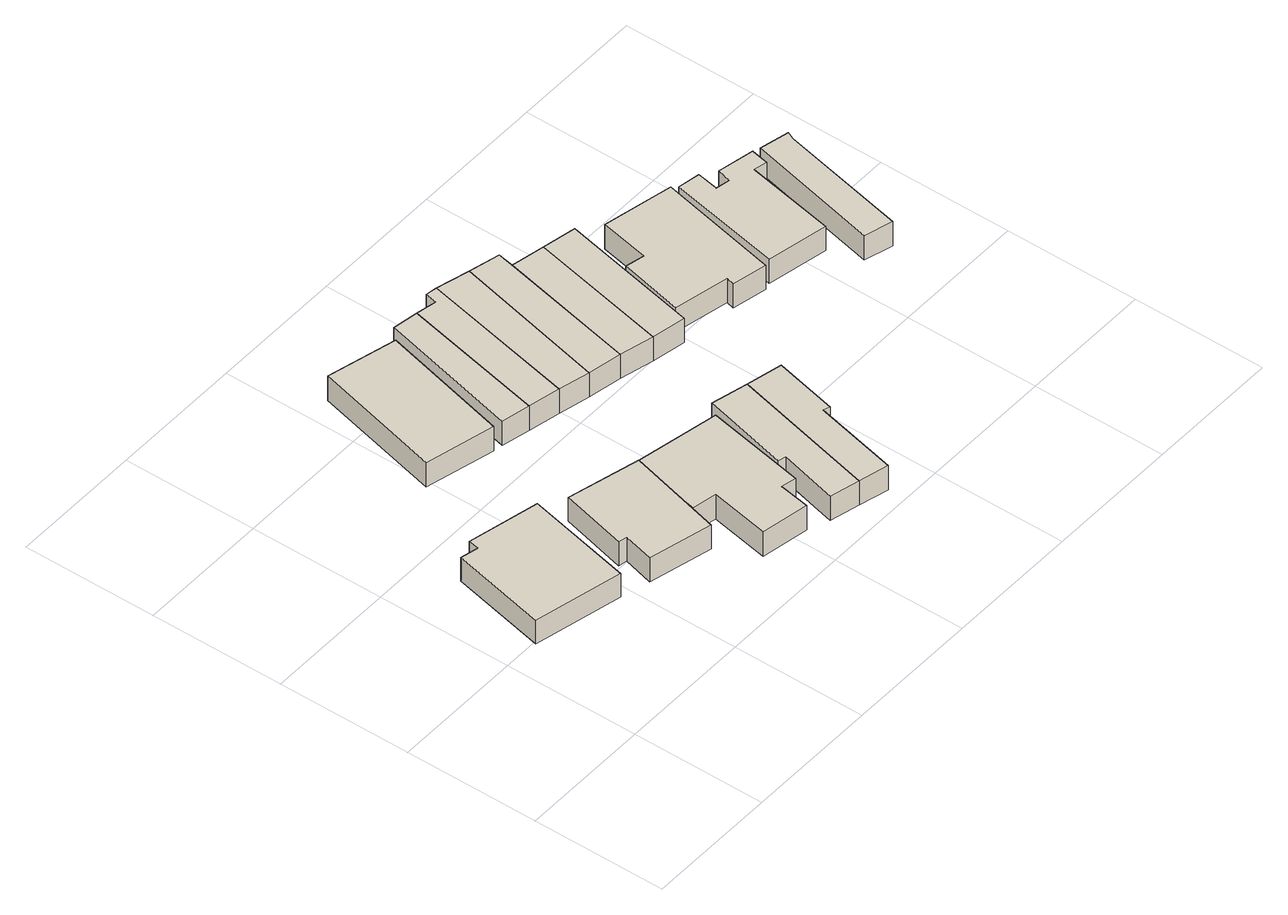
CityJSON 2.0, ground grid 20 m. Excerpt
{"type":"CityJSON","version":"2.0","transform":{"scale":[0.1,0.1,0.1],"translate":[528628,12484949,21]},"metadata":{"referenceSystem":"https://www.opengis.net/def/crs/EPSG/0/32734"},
"CityObjects":{
"building1":{"type":"Building","attributes":{"address":"99 Chamberlain Street Woodstock Cape Town","building":"house","building:levels":1,"building_height":4.1,"plus_code":"4FRW3F82+F6P","ground_height":42.98,"roof_height":47.08},"geometry":[{"type":"Solid","lod":"1","boundaries":[[[[0,1,2,3]],[[1,4,5,2]],[[4,6,7,5]],[[6,8,9,7]],[[8,10,11,9]],[[10,0,3,11]],[[3,2,5,7,9,11]],[[10,8,6,4,1,0]]]]}]},
"building2":{"type":"Building","attributes":{"address":"Chamberlain Street Woodstock Cape Town","building":"semidetached_house","building:levels":1,"building_height":4.1,"plus_code":"4FRW3F82+F7H","ground_height":42.98,"roof_height":47.08},"geometry":[{"type":"Solid","lod":"1","boundaries":[[[[12,13,14,15]],[[13,16,17,14]],[[16,18,19,17]],[[18,20,21,19]],[[20,22,23,21]],[[22,12,15,23]],[[15,14,17,19,21,23]],[[22,20,18,16,13,12]]]]}]},
"building3":{"type":"Building","attributes":{"address":"Chamberlain Street Woodstock Cape Town","building":"semidetached_house","building:levels":1,"building_height":4.1,"plus_code":"4FRW3F82+F92","ground_height":41.23,"roof_height":45.33},"geometry":[{"type":"Solid","lod":"1","boundaries":[[[[24,25,26,27]],[[25,28,29,26]],[[28,30,31,29]],[[30,32,33,31]],[[32,34,35,33]],[[34,36,37,35]],[[36,38,39,37]],[[38,24,27,39]],[[27,26,29,31,33,35,37,39]],[[38,36,34,32,30,28,25,24]]]]}]},
"building4":{"type":"Building","attributes":{"address":"86A Chamberlain Street Woodstock 7925 Cape Town","building":"house","building:levels":1,"building_height":4.1,"plus_code":"4FRW3F82+J82","ground_height":38.76,"roof_height":42.86},"geometry":[{"type":"Solid","lod":"1","boundaries":[[[[40,41,42,43]],[[41,44,45,42]],[[44,46,47,45]],[[46,40,43,47]],[[43,42,45,47]],[[46,44,41,40]]]]}]},
"building5":{"type":"Building","attributes":{"address":"86 Chamberlain Street Woodstock 7925 Cape Town","building":"house","building:levels":1,"building_height":4.1,"plus_code":"4FRW3F82+H8X","ground_height":39.11,"roof_height":43.21},"geometry":[{"type":"Solid","lod":"1","boundaries":[[[[48,49,50,51]],[[49,52,53,50]],[[52,54,55,53]],[[54,48,51,55]],[[51,50,53,55]],[[54,52,49,48]]]]}]},
"building6":{"type":"Building","attributes":{"address":"79 Chamberlain Street Woodstock Cape Town","building":"house","building:levels":1,"building_height":4.1,"plus_code":"4FRW3F82+F99","ground_height":41.23,"roof_height":45.33},"geometry":[{"type":"Solid","lod":"1","boundaries":[[[[56,57,58,59]],[[57,60,61,58]],[[60,62,63,61]],[[62,64,65,63]],[[64,66,67,65]],[[66,56,59,67]],[[59,58,61,63,65,67]],[[66,64,62,60,57,56]]]]}]},
"building7":{"type":"Building","attributes":{"address":"84 Chamberlain Street Woodstock 7925 Cape Town","building":"house","building:levels":1,"building_height":4.1,"plus_code":"4FRW3F82+H9R","ground_height":39.11,"roof_height":43.21},"geometry":[{"type":"Solid","lod":"1","boundaries":[[[[48,68,69,51]],[[68,70,71,69]],[[70,72,73,71]],[[72,74,75,73]],[[74,49,50,75]],[[49,48,51,50]],[[51,69,71,73,75,50]],[[49,74,72,70,68,48]]]]}]},
"building8":{"type":"Building","attributes":{"address":"77 Chamberlain Street Woodstock Cape Town","building":"house","building:levels":1,"building_height":4.1,"plus_code":"4FRW3F82+CCC","ground_height":41.23,"roof_height":45.33},"geometry":[{"type":"Solid","lod":"1","boundaries":[[[[76,56,59,77]],[[56,66,67,59]],[[66,78,79,67]],[[78,80,81,79]],[[80,82,83,81]],[[82,76,77,83]],[[77,59,67,79,81,83]],[[82,80,78,66,56,76]]]]}]},
"building9":{"type":"Building","attributes":{"address":"82 Chamberlain Street Woodstock 7925 Cape Town","building":"house","building:levels":1,"building_height":4.1,"plus_code":"4FRW3F82+H9W","ground_height":39.11,"roof_height":43.21},"geometry":[{"type":"Solid","lod":"1","boundaries":[[[[68,84,85,69]],[[84,86,87,85]],[[86,70,71,87]],[[70,68,69,71]],[[69,85,87,71]],[[70,86,84,68]]]]}]},
"building10":{"type":"Building","attributes":{"address":"80 Chamberlain Street Woodstock 7925 Cape Town","building":"house","building:levels":1,"building_height":4.1,"plus_code":"4FRW3F82+HCJ","ground_height":39.11,"roof_height":43.21},"geometry":[{"type":"Solid","lod":"1","boundaries":[[[[84,88,89,85]],[[88,90,91,89]],[[90,92,93,91]],[[92,86,87,93]],[[86,84,85,87]],[[85,89,91,93,87]],[[86,92,90,88,84]]]]}]},
"building11":{"type":"Building","attributes":{"address":"78 Chamberlain Street Woodstock 7925 Cape Town","building":"house","building:levels":1,"building_height":4.1,"plus_code":"4FRW3F82+HCF","ground_height":39.11,"roof_height":43.21},"geometry":[{"type":"Solid","lod":"1","boundaries":[[[[88,94,95,89]],[[94,96,97,95]],[[96,90,91,97]],[[90,88,89,91]],[[89,95,97,91]],[[90,96,94,88]]]]}]},
"building12":{"type":"Building","attributes":{"address":"76 Chamberlain Street Woodstock 7925 Cape Town","building":"house","building:levels":1,"building_height":4.1,"plus_code":"4FRW3F82+HCH","ground_height":39.11,"roof_height":43.21},"geometry":[{"type":"Solid","lod":"1","boundaries":[[[[94,98,99,95]],[[98,100,101,99]],[[100,96,97,101]],[[96,94,95,97]],[[95,99,101,97]],[[96,100,98,94]]]]}]},
"building13":{"type":"Building","attributes":{"address":"74 Chamberlain Street Woodstock 7925 Cape Town","building":"house","building:levels":1,"building_height":4.1,"plus_code":"4FRW3F82+HF8","ground_height":38.15,"roof_height":42.25},"geometry":[{"type":"Solid","lod":"1","boundaries":[[[[102,103,104,105]],[[103,106,107,104]],[[106,108,109,107]],[[108,110,111,109]],[[110,112,113,111]],[[112,114,115,113]],[[114,116,117,115]],[[116,102,105,117]],[[105,104,107,109,111,113,115,117]],[[116,114,112,110,108,106,103,102]]]]}]},
"building14":{"type":"Building","attributes":{"address":"72 Chamberlain Street Woodstock 7925 Cape Town","building":"house","building:levels":1,"building_height":4.1,"plus_code":"4FRW3F82+HG5","ground_height":37.42,"roof_height":41.52},"geometry":[{"type":"Solid","lod":"1","boundaries":[[[[118,119,120,121]],[[119,122,123,120]],[[122,124,125,123]],[[124,126,127,125]],[[126,128,129,127]],[[128,130,131,129]],[[130,132,133,131]],[[132,134,135,133]],[[134,136,137,135]],[[136,118,121,137]],[[121,120,123,125,127,129,131,133,135,137]],[[136,134,132,130,128,126,124,122,119,118]]]]}]},
"building15":{"type":"Building","attributes":{"address":"70 Chamberlain Street Woodstock 7925 Cape Town","building":"house","building:levels":1,"building_height":4.1,"plus_code":"4FRW3F82+GHP","ground_height":37.42,"roof_height":41.52},"geometry":[{"type":"Solid","lod":"1","boundaries":[[[[138,139,140,141]],[[139,142,143,140]],[[142,144,145,143]],[[144,146,147,145]],[[146,138,141,147]],[[141,140,143,145,147]],[[146,144,142,139,138]]]]}]}
},
"vertices":[
[173,289,63],[67,313,63],[67,313,103],[173,289,103],[64,297,63],[64,297,103],[38,303,63],[38,303,103],[6,160,63],[6,160,103],[137,130,63],[137,130,103],
[205,266,63],[180,167,63],[180,167,103],[205,266,103],[193,164,63],[193,164,103],[181,119,63],[181,119,103],[275,96,63],[275,96,103],[312,239,63],[312,239,103],
[449,226,45],[321,251,45],[321,251,86],[449,226,86],[300,144,45],[300,144,86],[336,137,45],[336,137,86],[319,49,45],[319,49,86],[390,36,45],[390,36,86],[398,82,45],[398,82,86],[420,77,45],[420,77,86],
[284,445,20],[332,637,20],[332,637,61],[284,445,61],[229,663,20],[229,663,61],[181,470,20],[181,470,61],
[337,431,24],[383,644,24],[383,644,65],[337,431,65],[345,650,24],[345,650,65],[295,440,24],[295,440,65],
[517,230,45],[463,243,45],[463,243,86],[517,230,86],[432,114,45],[432,114,86],[443,111,45],[443,111,86],[421,24,45],[421,24,86],[465,13,45],[465,13,86],
[384,421,24],[384,421,65],[434,653,24],[434,653,65],[417,656,24],[417,656,65],[414,638,24],[414,638,65],
[570,218,45],[570,218,86],[509,2,45],[509,2,86],[538,127,45],[538,127,86],[548,124,45],[548,124,86],
[430,410,24],[430,410,65],[483,640,24],[483,640,65],
[480,400,24],[480,400,65],[524,605,24],[524,605,65],[529,629,24],[529,629,65],
[530,388,24],[530,388,65],[574,595,24],[574,595,65],
[580,378,24],[580,378,65],[624,585,24],[624,585,65],
[726,365,14],[765,545,14],[765,545,55],[726,365,55],[661,567,14],[661,567,55],[646,494,14],[646,494,55],[618,500,14],[618,500,55],[597,405,14],[597,405,55],[678,388,14],[678,388,55],[675,376,14],[675,376,55],
[743,373,7],[833,355,7],[833,355,48],[743,373,48],[859,488,7],[859,488,48],[879,484,7],[879,484,48],[884,510,7],[884,510,48],[830,521,7],[830,521,48],[825,500,7],[825,500,48],[804,504,7],[804,504,48],[810,536,7],[810,536,48],[777,542,7],[777,542,48],
[891,295,7],[933,485,7],[933,485,48],[891,295,48],[938,496,7],[938,496,48],[894,506,7],[894,506,48],[849,307,7],[849,307,48]
]}
